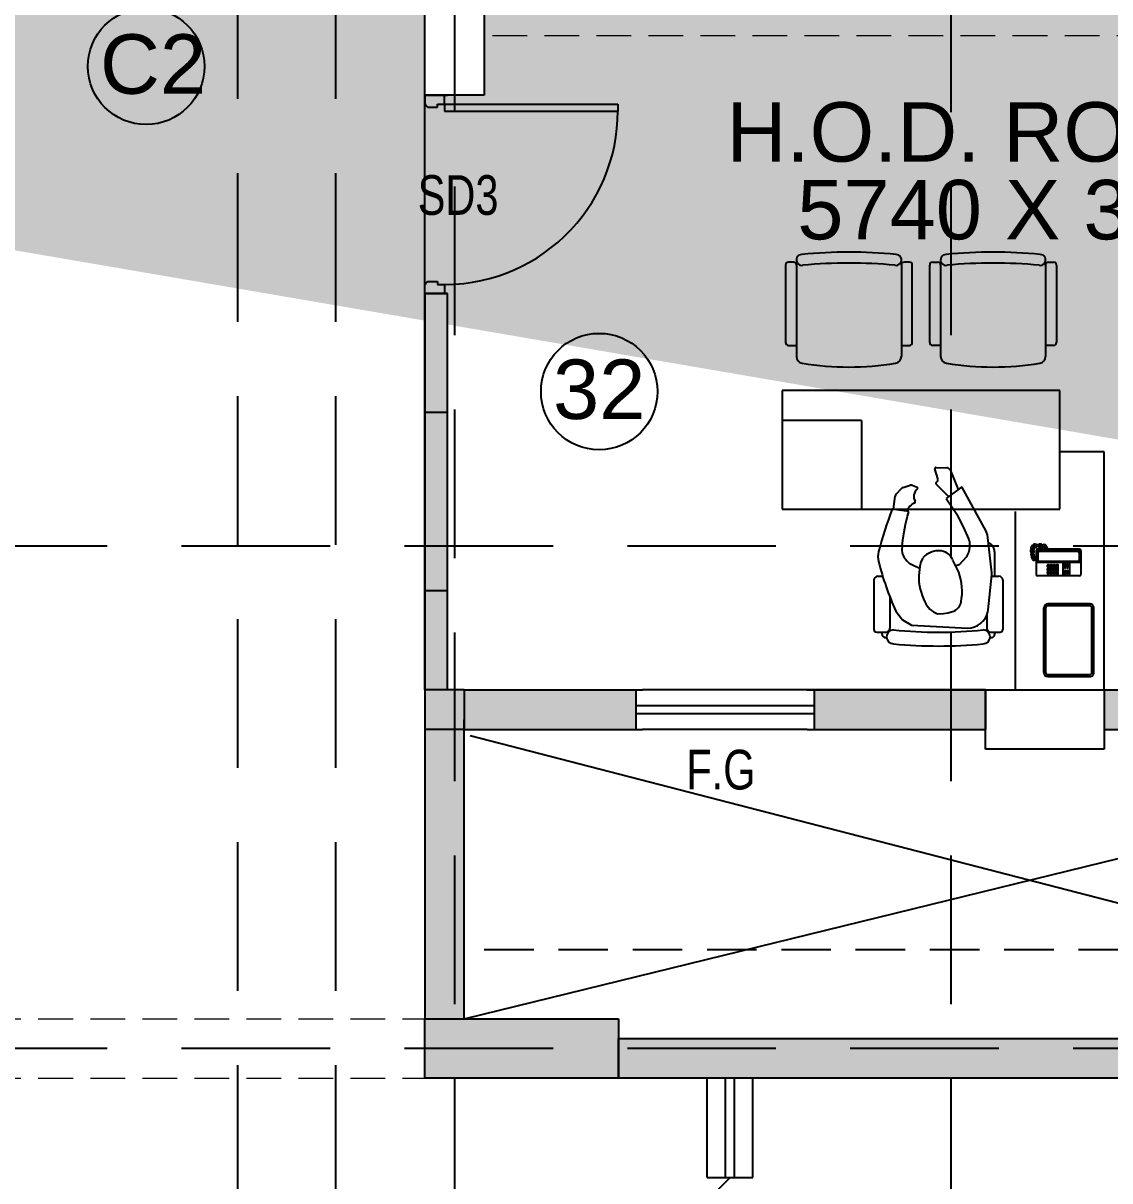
# Model space of a CAD drawing. Extents: x 11598203 to 11995143, y -3849975 to -3698974.
# Drawn here: x 11946653 to 11952137, y -3800459 to -3794618 of the extents above; entities that cross this region are included whole.
import ezdxf

# ---------------------------------------------------------------- set-up
doc = ezdxf.new("R2010")
doc.units = 0
doc.header["$MEASUREMENT"] = 0
doc.linetypes.add('DASHED', pattern=[0.75, 0.5, -0.25])
doc.linetypes.add('HIDDEN', pattern=[0.375, 0.25, -0.125])
doc.layers.get('0').update_dxf_attribs({"linetype": 'CONTINUOUS'})
for name, color, linetype in [('BEAM', 8, 'CONTINUOUS'), ('GRID LINES', 9, 'CONTINUOUS'), ('HATCH', 7, 'CONTINUOUS'), ('HS', 7, 'CONTINUOUS'), ('SECTION', 8, 'CONTINUOUS')]:
    doc.layers.add(name, color=color, linetype=linetype)
doc.styles.add('ARIAL', font='arial.ttf', dxfattribs={"width": 0.75})
doc.styles.get("Standard").update_dxf_attribs({"font": 'arial.ttf'})

# ---------------------------------------------------------------- blocks, each defined once
blk = doc.blocks.new('8TH FLOOR')
at = {"ltscale": 500}
for points in [[(-28050, 10990), (-28250, 10990), (-28250, 9530), (-28050, 9530)], [(-27271.7, 9430), (-22220, 9430), (-22220, 9230), (-27271.7, 9230)]]:
    blk.add_hatch(color=8, dxfattribs=at).paths.add_polyline_path(points)
at = {"layer": 'HATCH', "ltscale": 500}
h = blk.add_hatch(color=32, dxfattribs=at)
h.dxf.hatch_style = 1
h.paths.add_polyline_path([(-44310, 10130), (-44010, 10130), (-44010, 9230), (-44310, 9230)])
h.paths.add_polyline_path([(-6930, 6230), (-6630, 6230), (-6630, 5251.7), (-6930, 5251.7)])
h.paths.add_polyline_path([(-900, 6265), (0, 6265), (0, 5965), (-900, 5965)])
h.paths.add_polyline_path([(-31623.7, -10480), (-31023.7, -10480), (-31023.7, -10780), (-31623.7, -10780)])
h.paths.add_polyline_path([(-36805, -13010), (-36055, -13010), (-36055, -13310), (-36805, -13310)])
h.paths.add_polyline_path([(-26485, 200), (-26185, 200), (-26185, -700), (-26485, -700)])
h.paths.add_polyline_path([(-36355, -17735), (-36055, -17735), (-36055, -18485), (-36355, -18485)])
h.paths.add_polyline_path([(-4100, 200), (-3500, 200), (-3500, -100), (-4100, -100)])
h.paths.add_polyline_path([(-47740, 18320), (-46990, 18320), (-46990, 18020), (-47740, 18020)])
h.paths.add_polyline_path([(-47740, 14790), (-46840, 14790), (-46840, 14490), (-47740, 14490)])
h.paths.add_polyline_path([(-10758.3, 300), (-9930, 300), (-9930, 0), (-10758.3, 0)])
h.paths.add_polyline_path([(-36805, -7680), (-36055, -7680), (-36055, -7980), (-36805, -7980)])
h.paths.add_polyline_path([(-34515, 900), (-34215, 900), (-34215, 0), (-34515, 0)])
h.paths.add_polyline_path([(-40685, 750), (-40385, 750), (-40385, 0), (-40685, 0)])
h.paths.add_polyline_path([(-41010, -25), (-40710, -25), (-40710, -775), (-41010, -775)])
h.paths.add_polyline_path([(-47740, 29190), (-46990, 29190), (-46990, 28890), (-47740, 28890)])
h.paths.add_polyline_path([(-900, 29190), (0, 29190), (0, 28890), (-900, 28890)])
h.paths.add_polyline_path([(-47840, 10130), (-47540, 10130), (-47540, 9230), (-47840, 9230)])
h.paths.add_polyline_path([(-41010, 750), (-40710, 750), (-40710, 0), (-41010, 0)])
h.paths.add_polyline_path([(-1000, 42920), (-700, 42920), (-700, 43898.3), (-1000, 43898.3)])
h.paths.add_polyline_path([(-47740, 21920), (-46990, 21920), (-46990, 21620), (-47740, 21620)])
h.paths.add_polyline_path([(-19285, 200), (-18985, 200), (-18985, -700), (-19285, -700)])
h.paths.add_polyline_path([(-900, 49150), (0, 49150), (0, 48850), (-900, 48850)])
h.paths.add_polyline_path([(-900, 32790), (0, 32790), (0, 32490), (-900, 32490)])
h.paths.add_polyline_path([(-47740, 25520), (-46990, 25520), (-46990, 25220), (-47740, 25220)])
h.paths.add_polyline_path([(-15685, 6230), (-15385, 6230), (-15385, 5330), (-15685, 5330)])
h.paths.add_polyline_path([(-900, 25520), (0, 25520), (0, 25220), (-900, 25220)])
h.paths.add_polyline_path([(-39510, -13010), (-38760, -13010), (-38760, -13310), (-39510, -13310)])
h.paths.add_polyline_path([(-42695, 39920), (-42395, 39920), (-42395, 39320), (-42695, 39320)])
h.paths.add_polyline_path([(-47740, 39920), (-46840, 39920), (-46840, 39620), (-47740, 39620)])
h.paths.add_polyline_path([(-900, 39920), (-100, 39920), (-100, 39620), (-900, 39620)])
h.paths.add_polyline_path([(-4100, 11190), (-3401.1, 11190), (-3401.1, 10890), (-4100, 10890)])
h.paths.add_polyline_path([(-31623.7, -7730), (-31023.7, -7730), (-31023.7, -8030), (-31623.7, -8030)])
h.paths.add_polyline_path([(-44760, -18185), (-44010, -18185), (-44010, -18485), (-44760, -18485)])
h.paths.add_polyline_path([(-6930, 300), (-6101.7, 300), (-6101.7, 0), (-6930, 0)])
h.paths.add_polyline_path([(-900, 18320), (0, 18320), (0, 18020), (-900, 18020)])
h.paths.add_polyline_path([(-48040, -18185), (-47290, -18185), (-47290, -18485), (-48040, -18485)])
h.paths.add_polyline_path([(-42695, 43520), (-42395, 43520), (-42395, 42920), (-42695, 42920)])
h.paths.add_polyline_path([(-39510, -10530), (-38760, -10530), (-38760, -10830), (-39510, -10830)])
h.paths.add_polyline_path([(-42370, 43520), (-42070, 43520), (-42070, 42920), (-42370, 42920)])
h.paths.add_polyline_path([(-39510, -7680), (-38760, -7680), (-38760, -7980), (-39510, -7980)])
h.paths.add_polyline_path([(-46360, 43820), (-46060, 43820), (-46060, 42920), (-46360, 42920)])
h.paths.add_polyline_path([(-900, 300), (0, 300), (0, 0), (-900, 0)])
h.paths.add_polyline_path([(-28250, 51450), (-27950, 51450), (-27950, 50550), (-28250, 50550)])
h.paths.add_polyline_path([(-22220, 51450), (-21920, 51450), (-21920, 50550), (-22220, 50550)])
h.paths.add_polyline_path([(-44310, 750), (-44010, 750), (-44010, 0), (-44310, 0)])
h.paths.add_polyline_path([(-42370, 39920), (-42070, 39920), (-42070, 39320), (-42370, 39320)])
h.paths.add_polyline_path([(-31550, 51450), (-31250, 51450), (-31250, 50550), (-31550, 50550)])
h.paths.add_polyline_path([(-46360, 49700), (-46060, 49700), (-46060, 48950), (-46360, 48950)])
h.paths.add_polyline_path([(-42695, 36320), (-42395, 36320), (-42395, 35720), (-42695, 35720)])
h.paths.add_polyline_path([(-42370, 35720), (-42070, 35720), (-42070, 36320), (-42370, 36320)])
h.paths.add_polyline_path([(-44310, 15240), (-44010, 15240), (-44010, 14490), (-44310, 14490)])
h.paths.add_polyline_path([(-42695, 49700), (-42395, 49700), (-42395, 48950), (-42695, 48950)])
h.paths.add_polyline_path([(-44760, -25), (-44010, -25), (-44010, -325), (-44760, -325)])
h.paths.add_polyline_path([(-15685, 200), (-15385, 200), (-15385, -700), (-15685, -700)])
h.paths.add_polyline_path([(-39510, -5200), (-38760, -5200), (-38760, -5500), (-39510, -5500)])
h.paths.add_polyline_path([(-44310, 6230), (-44010, 6230), (-44010, 5480), (-44310, 5480)])
h.paths.add_polyline_path([(-36355, -25), (-36055, -25), (-36055, -775), (-36355, -775)])
h.paths.add_polyline_path([(-22885, 200), (-22585, 200), (-22585, -700), (-22885, -700)])
h.paths.add_polyline_path([(-900, 36320), (0, 36320), (0, 36020), (-900, 36020)])
h.paths.add_polyline_path([(-47740, 32790), (-46990, 32790), (-46990, 32490), (-47740, 32490)])
h.paths.add_polyline_path([(-6930, -25), (-6330, -25), (-6330, -325), (-6930, -325)])
h.paths.add_polyline_path([(-41010, -17735), (-40710, -17735), (-40710, -18485), (-41010, -18485)])
h.paths.add_polyline_path([(-36805, -5200), (-36055, -5200), (-36055, -5500), (-36805, -5500)])
h.paths.add_polyline_path([(-48015, -25), (-47265, -25), (-47265, -325), (-48015, -325)])
h.paths.add_polyline_path([(-10530, -25), (-9930, -25), (-9930, -325), (-10530, -325)])
h.paths.add_polyline_path([(-46840, 36320), (-47740, 36320), (-47740, 36020), (-46840, 36020)])
h.paths.add_polyline_path([(-34515, 6230), (-34215, 6230), (-34215, 5330), (-34515, 5330)])
h.paths.add_polyline_path([(-30085, 200), (-29785, 200), (-29785, -700), (-30085, -700)])
h.paths.add_polyline_path([(-36805, -10530), (-36055, -10530), (-36055, -10830), (-36805, -10830)])
h.paths.add_polyline_path([(-10230, 6230), (-9930, 6230), (-9930, 5330), (-10230, 5330)])
h.paths.add_polyline_path([(-900, 14790), (0, 14790), (0, 14490), (-900, 14490)])
h.paths.add_polyline_path([(-900, 9530), (78.3, 9530), (78.3, 9230), (-900, 9230)])
h.paths.add_polyline_path([(-39940, 49850), (-39640, 49850), (-39640, 48950), (-39940, 48950)])
edge = h.paths.add_edge_path()
edge.add_line((-19435, 49850), (-19435, 48950))
edge.add_line((-6930, 9230), (-5951.7, 9230))
edge.add_line((-41010, 15240), (-41010, 14490))
edge.add_line((-19135, 42920), (-19135, 43820))
edge.add_line((-40710, 5480), (-40710, 6230))
edge.add_line((-40685, 6230), (-40685, 5480))
h.paths.add_polyline_path([(-22220, 9530), (-21320, 9530), (-21320, 9230), (-22220, 9230)])
h.paths.add_polyline_path([(-37580, 10130), (-37280, 10130), (-37280, 9230), (-37580, 9230)])
h.paths.add_polyline_path([(-40685, 9980), (-40385, 9980), (-40385, 9230), (-40685, 9230)])
h.paths.add_polyline_path([(-40685, 6230), (-40385, 6230), (-40385, 5480), (-40685, 5480)])
h.paths.add_polyline_path([(-32228.3, 9530), (-31250, 9530), (-31250, 9230), (-32228.3, 9230)])
h.paths.add_polyline_path([(-30424.1, 6230), (-29445.9, 6230), (-29445.9, 5930), (-30424.1, 5930)])
h.paths.add_polyline_path([(-16860, 9530), (-15960, 9530), (-15960, 9230), (-16860, 9230)])
h.paths.add_polyline_path([(-28250, 9530), (-27271.7, 9530), (-27271.7, 9230), (-28250, 9230)])
h.paths.add_polyline_path([(-10830, 9530), (-9930, 9530), (-9930, 9230), (-10830, 9230)])
h.paths.add_polyline_path([(-41010, 9980), (-40710, 9980), (-40710, 9230), (-41010, 9230)])
h.paths.add_polyline_path([(-41010, 6230), (-40710, 6230), (-40710, 5480), (-41010, 5480)])
h.paths.add_polyline_path([(-16860, 36320), (-15960, 36320), (-15960, 36020), (-16860, 36020)], flags=16)
h.paths.add_polyline_path([(-22220, 43520), (-21920, 43520), (-21920, 42920), (-22220, 42920)], flags=16)
h.paths.add_polyline_path([(-22220, 29190), (-21320, 29190), (-21320, 28890), (-22220, 28890)], flags=16)
h.paths.add_polyline_path([(-25450, 45380), (-24850, 45380), (-24850, 45080), (-25450, 45080)], flags=16)
h.paths.add_polyline_path([(-25450, 43220), (-24850, 43220), (-24850, 42920), (-25450, 42920)], flags=16)
h.paths.add_polyline_path([(-16860, 14790), (-15960, 14790), (-15960, 14490), (-16860, 14490)], flags=16)
h.paths.add_polyline_path([(-41010, 15240), (-40710, 15240), (-40710, 14490), (-41010, 14490)], flags=16)
h.paths.add_polyline_path([(-31250, 25220), (-32150, 25220), (-32150, 25520), (-31250, 25520)], flags=16)
h.paths.add_polyline_path([(-38180, 18320), (-37280, 18320), (-37280, 18020), (-38180, 18020)], flags=16)
h.paths.add_polyline_path([(-31550, 15090), (-31250, 15090), (-31250, 14190), (-31550, 14190)], flags=16)
h.paths.add_polyline_path([(-38180, 14790), (-37280, 14790), (-37280, 14490), (-38180, 14490)], flags=16)
h.paths.add_polyline_path([(-22220, 18320), (-21320, 18320), (-21320, 18020), (-22220, 18020)], flags=16)
h.paths.add_polyline_path([(-40685, 15240), (-40385, 15240), (-40385, 14490), (-40685, 14490)], flags=16)
h.paths.add_polyline_path([(-38180, 21920), (-37280, 21920), (-37280, 21620), (-38180, 21620)], flags=16)
h.paths.add_polyline_path([(-16860, 32790), (-15960, 32790), (-15960, 32490), (-16860, 32490)], flags=16)
h.paths.add_polyline_path([(-16860, 21920), (-15960, 21920), (-15960, 21620), (-16860, 21620)], flags=16)
h.paths.add_polyline_path([(-16860, 25520), (-15960, 25520), (-15960, 25220), (-16860, 25220)], flags=16)
h.paths.add_polyline_path([(-13360, 11190), (-12760, 11190), (-12760, 10890), (-13360, 10890)], flags=16)
h.paths.add_polyline_path([(-6930, 29190), (-6030, 29190), (-6030, 28890), (-6930, 28890)], flags=16)
h.paths.add_polyline_path([(-10830, 29190), (-9930, 29190), (-9930, 28890), (-10830, 28890)], flags=16)
h.paths.add_polyline_path([(-28250, 22220), (-27950, 22220), (-27950, 21320), (-28250, 21320)], flags=16)
h.paths.add_polyline_path([(-22220, 21920), (-21320, 21920), (-21320, 21620), (-22220, 21620)], flags=16)
h.paths.add_polyline_path([(-6930, 9530), (-5951.7, 9530), (-5951.7, 9230), (-6930, 9230)], flags=16)
h.paths.add_polyline_path([(-31550, 22220), (-31250, 22220), (-31250, 21320), (-31550, 21320)], flags=16)
h.paths.add_polyline_path([(-10230, 22220), (-9930, 22220), (-9930, 21320), (-10230, 21320)], flags=16)
h.paths.add_polyline_path([(-28250, 29190), (-27350, 29190), (-27350, 28890), (-28250, 28890)], flags=16)
h.paths.add_polyline_path([(-15132.5, 43220), (-14232.5, 43220), (-14232.5, 42920), (-15132.5, 42920)], flags=16)
h.paths.add_polyline_path([(-10830, 43220), (-9930, 43220), (-9930, 42920), (-10830, 42920)], flags=16)
h.paths.add_polyline_path([(-6930, 43220), (-6030, 43220), (-6030, 42920), (-6930, 42920)], flags=16)
h.paths.add_polyline_path([(-22220, 25520), (-21320, 25520), (-21320, 25220), (-22220, 25220)], flags=16)
h.paths.add_polyline_path([(-28250, 25520), (-27350, 25520), (-27350, 25220), (-28250, 25220)], flags=16)
h.paths.add_polyline_path([(-34680, 11190), (-34080, 11190), (-34080, 10890), (-34680, 10890)], flags=16)
h.paths.add_polyline_path([(-22220, 36320), (-21320, 36320), (-21320, 36020), (-22220, 36020)], flags=16)
h.paths.add_polyline_path([(-38180, 25520), (-37280, 25520), (-37280, 25220), (-38180, 25220)], flags=16)
h.paths.add_polyline_path([(-6930, 25520), (-6030, 25520), (-6030, 25220), (-6930, 25220)], flags=16)
h.paths.add_polyline_path([(-10830, 25520), (-9930, 25520), (-9930, 25220), (-10830, 25220)], flags=16)
h.paths.add_polyline_path([(-6930, 22220), (-6630, 22220), (-6630, 21320), (-6930, 21320)], flags=16)
h.paths.add_polyline_path([(-28250, 18620), (-27950, 18620), (-27950, 17720), (-28250, 17720)], flags=16)
h.paths.add_polyline_path([(-6930, 15090), (-6630, 15090), (-6630, 14190), (-6930, 14190)], flags=16)
h.paths.add_polyline_path([(-22220, 32790), (-21320, 32790), (-21320, 32490), (-22220, 32490)], flags=16)
h.paths.add_polyline_path([(-10230, 33090), (-9930, 33090), (-9930, 32190), (-10230, 32190)], flags=16)
h.paths.add_polyline_path([(-6930, 33090), (-6630, 33090), (-6630, 32190), (-6930, 32190)], flags=16)
h.paths.add_polyline_path([(-32150, 29190), (-31250, 29190), (-31250, 28890), (-32150, 28890)], flags=16)
h.paths.add_polyline_path([(-16860, 29190), (-15960, 29190), (-15960, 28888.5), (-16860, 28888.5)], flags=16)
h.paths.add_polyline_path([(-38180, 29190), (-37280, 29190), (-37280, 28890), (-38180, 28890)], flags=16)
h.paths.add_polyline_path([(-23224.1, 6230), (-22245.9, 6230), (-22245.9, 5930), (-23224.1, 5930)], flags=16)
h.paths.add_polyline_path([(-31550, 18620), (-31250, 18620), (-31250, 17720), (-31550, 17720)], flags=16)
h.paths.add_polyline_path([(-35695, 48950), (-35395, 48950), (-35395, 49750), (-35695, 49750)], flags=16)
h.paths.add_polyline_path([(-6930, 36620), (-6630, 36620), (-6630, 35720), (-6930, 35720)], flags=16)
h.paths.add_polyline_path([(-31550, 45980), (-31250, 45980), (-31250, 45080), (-31550, 45080)], flags=16)
h.paths.add_polyline_path([(-16860, 39920), (-15960, 39920), (-15960, 39620), (-16860, 39620)], flags=16)
h.paths.add_polyline_path([(-22220, 45980), (-21920, 45980), (-21920, 45080), (-22220, 45080)], flags=16)
h.paths.add_polyline_path([(-35695, 43820), (-35395, 43820), (-35395, 42920), (-35695, 42920)], flags=16)
h.paths.add_polyline_path([(-19435, 43820), (-19135, 43820), (-19135, 42920), (-19435, 42920)], flags=16)
h.paths.add_polyline_path([(-38180, 39920), (-37280, 39920), (-37280, 39620), (-38180, 39620)], flags=16)
h.paths.add_polyline_path([(-28250, 39920), (-27271.7, 39920), (-27271.7, 39620), (-28250, 39620)], flags=16)
h.paths.add_polyline_path([(-39940, 43820), (-39640, 43820), (-39640, 42920), (-39940, 42920)], flags=16)
h.paths.add_polyline_path([(-10230, 49850), (-9930, 49850), (-9930, 48950), (-10230, 48950)], flags=16)
h.paths.add_polyline_path([(-31550, 43820), (-31250, 43820), (-31250, 42920), (-31550, 42920)], flags=16)
h.paths.add_polyline_path([(-14832.5, 49850), (-14532.5, 49850), (-14532.5, 48950), (-14832.5, 48950)], flags=16)
h.paths.add_polyline_path([(-6930, 39920), (-6030, 39920), (-6030, 39620), (-6930, 39620)], flags=16)
h.paths.add_polyline_path([(-31550, 33090), (-31250, 33090), (-31250, 32190), (-31550, 32190)], flags=16)
h.paths.add_polyline_path([(-38180, 36320), (-37280, 36320), (-37280, 36020), (-38180, 36020)], flags=16)
h.paths.add_polyline_path([(-19435, 49850), (-19135, 49850), (-19135, 48950), (-19435, 48950)], flags=16)
h.paths.add_polyline_path([(-10830, 39920), (-9930, 39920), (-9930, 39620), (-10830, 39620)], flags=16)
h.paths.add_polyline_path([(-6930, 49850), (-6630, 49850), (-6630, 48950), (-6930, 48950)], flags=16)
h.paths.add_polyline_path([(-19624.1, 6230), (-18645.9, 6230), (-18645.9, 5930), (-19624.1, 5930)], flags=16)
h.paths.add_polyline_path([(-22220, 39920), (-21320, 39920), (-21320, 39620), (-22220, 39620)], flags=16)
h.paths.add_polyline_path([(-22220, 14790), (-21320, 14790), (-21320, 14490), (-22220, 14490)], flags=16)
h.paths.add_polyline_path([(-28250, 36620), (-27950, 36620), (-27950, 35720), (-28250, 35720)], flags=16)
h.paths.add_polyline_path([(-16860, 18320), (-15960, 18320), (-15960, 18020), (-16860, 18020)], flags=16)
h.paths.add_polyline_path([(-31550, 35720), (-31250, 35720), (-31250, 36617.6), (-31550, 36617.6)], flags=16)
h.paths.add_polyline_path([(-10230, 18620), (-9930, 18620), (-9930, 17720), (-10230, 17720)], flags=16)
h.paths.add_polyline_path([(-28250, 15090), (-27950, 15090), (-27950, 14190), (-28250, 14190)], flags=16)
h.paths.add_polyline_path([(-6930, 18620), (-6630, 18620), (-6630, 17720), (-6930, 17720)], flags=16)
h.paths.add_polyline_path([(-32228.3, 39920), (-31250, 39920), (-31250, 39620), (-32228.3, 39620)], flags=16)
h.paths.add_polyline_path([(-10230, 15090), (-9930, 15090), (-9930, 14190), (-10230, 14190)], flags=16)
h.paths.add_polyline_path([(-28250, 33090), (-27950, 33090), (-27950, 32190), (-28250, 32190)], flags=16)
h.paths.add_polyline_path([(-38180, 32790), (-37280, 32790), (-37280, 32490), (-38180, 32490)], flags=16)
h.paths.add_polyline_path([(-10230, 36620), (-9930, 36620), (-9930, 35720), (-10230, 35720)], flags=16)
at = {"layer": 'HS', "lineweight": -3, "ltscale": 500}
h = blk.add_hatch(color=8, dxfattribs=at)
h.dxf.hatch_style = 1
h.paths.add_polyline_path([(-28250, 13190), (-28250, 11691.1), (-28135, 11691.1), (-28135, 13190), (-28250, 13190)])
h.paths.add_polyline_path([(-28250, 11190), (-28250, 11691.1), (-28135, 11691.1), (-28135, 11190)])
h = blk.add_hatch(color=8, dxfattribs=at)
h.dxf.hatch_style = 1
h.paths.add_polyline_path([(-28250, 10990), (-28050, 10990), (-28050, 11190), (-28250, 11190)])
h = blk.add_hatch(color=8, dxfattribs=at)
h.dxf.hatch_style = 1
h.paths.add_polyline_path([(-26285, 10990), (-25420, 10990), (-25420, 11190), (-26285, 11190)])
h.paths.add_polyline_path([(-27185, 11190), (-28050, 11190), (-28050, 10990), (-27185, 10990)])
h = blk.add_hatch(color=8, dxfattribs=at)
h.dxf.hatch_style = 1
h.paths.add_polyline_path([(-23920, 10990), (-23920, 11190), (-24820, 11190), (-24820, 10990)])
at = {"color": 8, "lineweight": 25, "ltscale": 500}
for p, q in [((-28250, 14190), (-28250, 15090)), ((-27950, 15090), (-27950, 14190)), ((-28250, 11190), (-28250, 14190)), ((-27950, 14190), (-28250, 14190)), ((-28250, 12591.1), (-28135, 12591.1)), ((-28250, 11691.1), (-28135, 11691.1)), ((-27185, 11190), (-27185, 10990)), ((-25420, 11190), (-26735, 11190)), ((-25420, 11190), (-26600, 11190)), ((-26285, 11190), (-26285, 10990)), ((-25420, 10890), (-25420, 11190)), ((-25420, 11190), (-24820, 11190)), ((-24820, 11190), (-24820, 10890)), ((-28050, 10990), (-28250, 10990)), ((-28250, 10990), (-28250, 9530)), ((-28050, 9530), (-28050, 11038.3)), ((-28050, 9530), (-28050, 10990)), ((-24820, 10890), (-25420, 10890)), ((-27485, 10821.6), (-27485, 10820.9)), ((-28250, 9530), (-28050, 9530)), ((-28250, 9230), (-28250, 9530)), ((-28250, 9530), (-27271.7, 9530)), ((-27271.7, 9530), (-27271.7, 9230)), ((-27271.7, 9430), (-22220, 9430)), ((-27271.7, 9230), (-27271.7, 9430)), ((-27271.7, 9230), (-28250, 9230)), ((-22220, 9230), (-27271.7, 9230))]:
    blk.add_line(p, q, dxfattribs=at)
at = {"color": 8, "lineweight": 25}
for p, q in [((-28250, 14190), (-28135, 14190)), ((-28150, 14190), (-28250, 14190)), ((-28250, 14190), (-28250, 14145)), ((-28250, 14145), (-28247.5, 14145)), ((-28185, 14130), (-28185, 14145)), ((-28185, 14145), (-28150, 14145)), ((-28150, 14145), (-28150, 14190)), ((-28150, 14145), (-28150, 14110)), ((-28150, 14145), (-27275, 14145)), ((-27275, 14145), (-27275, 14110)), ((-28235, 14130), (-28235, 14132.5)), ((-28235, 14130), (-28185, 14130)), ((-28150, 14110), (-27275, 14110)), ((-26428.9, 13332.6), (-26428.9, 12942.1)), ((-26388.9, 13347.6), (-26413.9, 13347.6)), ((-26373.9, 13332.6), (-26373.9, 12871.9)), ((-25843.9, 13332.6), (-25843.9, 12871.9)), ((-25803.9, 13347.6), (-25828.9, 13347.6)), ((-25788.9, 12942.1), (-25788.9, 13332.6)), ((-25701.1, 12942.1), (-25701.1, 13332.6)), ((-25686.1, 13347.6), (-25661.1, 13347.6)), ((-25646.1, 13332.6), (-25646.1, 12871.9)), ((-25116.1, 13332.6), (-25116.1, 12871.9)), ((-25101.1, 13347.6), (-25076.1, 13347.6)), ((-25061.1, 13332.6), (-25061.1, 12942.1)), ((-28250, 13235), (-28247.5, 13235)), ((-28250, 13190), (-28250, 13235)), ((-28235, 13250), (-28235, 13247.5)), ((-28235, 13250), (-28185, 13250)), ((-28185, 13250), (-28185, 13235)), ((-28185, 13235), (-28150, 13235)), ((-28150, 13235), (-28150, 13190)), ((-28250, 13190), (-28135, 13190)), ((-28135, 13190), (-28250, 13190)), ((-28250, 13190), (-28250, 11202.5)), ((-28150, 13190), (-28250, 13190)), ((-28135, 11190), (-28135, 13190)), ((-26413.9, 12927.1), (-26373.9, 12927.1)), ((-25843.9, 12927.1), (-25803.9, 12927.1)), ((-25646.1, 12927.1), (-25686.1, 12927.1)), ((-25076.1, 12927.1), (-25116.1, 12927.1)), ((-28250, 12875), (-28250, 9530)), ((-25045, 12700.4), (-26445, 12700.4)), ((-26445, 12700.4), (-26445, 12100.4)), ((-25045, 12100.4), (-25045, 12700.4)), ((-24820, 12390), (-25045, 12390)), ((-24820, 11190), (-24820, 12390)), ((-25660.4, 12255.4), (-25674.6, 12304.7)), ((-25668.9, 12312), (-25614, 12310.1)), ((-25598.7, 12299.5), (-25557.2, 12200.6)), ((-25835.3, 12210.2), (-25799.6, 12222.2)), ((-25789.1, 12221.9), (-25764.8, 12211.8)), ((-25607, 12164.4), (-25668.5, 12227.1)), ((-25668, 12235.7), (-25666.3, 12237)), ((-25539.2, 12213.4), (-25618.5, 12155.6)), ((-25416, 11989.8), (-25539.2, 12213.4)), ((-25883.5, 12100.5), (-25875.4, 12167.5)), ((-25871.1, 12176.2), (-25841.1, 12206.5)), ((-25618.5, 12155.6), (-25565, 12075.6)), ((-26445, 12100.4), (-25045, 12100.4)), ((-25806.1, 12090), (-25890.3, 12101.2)), ((-25823.4, 12023.4), (-25812.6, 12065.3)), ((-25812.6, 12065.3), (-25806.1, 12090)), ((-25565, 12075.6), (-25525.3, 11997.7)), ((-25270, 12090), (-25270, 11190)), ((-25837, 11945.5), (-25830.6, 11986.6)), ((-25830.6, 11986.6), (-25823.4, 12023.4)), ((-25525.3, 11997.7), (-25503.1, 11948.7)), ((-25840.6, 11913.7), (-25837, 11945.5)), ((-25499, 11921.3), (-25503.8, 11886.3)), ((-25388.1, 11780.2), (-25410.1, 11971.4)), ((-25841, 11911.4), (-25840.6, 11913.7)), ((-25516.6, 11859.2), (-25552.4, 11820.2)), ((-25374.3, 11885.6), (-25374.3, 11762.9)), ((-24938.6, 11892.4), (-25163.6, 11892.4)), ((-25163.6, 11890.1), (-25163.6, 11771.4)), ((-25160.6, 11892.4), (-25160.6, 11832.4)), ((-25156.1, 11880.4), (-25156.1, 11844.4)), ((-24946.6, 11899.4), (-25155.6, 11899.4)), ((-25150.6, 11892.4), (-25150.6, 11887.2)), ((-24953.1, 11887.4), (-25149.1, 11887.4)), ((-24951.6, 11892.4), (-24951.6, 11887.2)), ((-24946.1, 11880.4), (-24946.1, 11844.4)), ((-24941.6, 11892.4), (-24941.6, 11832.4)), ((-24938.6, 11892.4), (-24938.6, 11771.4)), ((-25801.2, 11825.9), (-25817.1, 11841.1)), ((-25781.7, 11815.8), (-25801.2, 11825.9)), ((-25751.7, 11802.3), (-25781.7, 11815.8)), ((-25750.5, 11812.2), (-25756.2, 11766.7)), ((-25745.5, 11835.3), (-25750.5, 11812.2)), ((-25735.4, 11854.8), (-25745.5, 11835.3)), ((-25554.6, 11782.7), (-25583.7, 11844.7)), ((-25552.4, 11820.2), (-25569.1, 11814.7)), ((-24938.6, 11832.4), (-25163.6, 11832.4)), ((-25150.6, 11837.5), (-25150.6, 11832.4)), ((-24953.1, 11837.4), (-25149.1, 11837.4)), ((-25107.6, 11818.4), (-25107.6, 11810.4)), ((-25107.6, 11801.4), (-25107.6, 11793.4)), ((-25099.6, 11820.4), (-25105.6, 11820.4)), ((-25105.6, 11808.4), (-25099.6, 11808.4)), ((-25099.6, 11803.4), (-25105.6, 11803.4)), ((-25097.6, 11810.4), (-25097.6, 11818.4)), ((-25097.6, 11793.4), (-25097.6, 11801.4)), ((-25092.6, 11818.4), (-25092.6, 11810.4)), ((-25092.6, 11801.4), (-25092.6, 11793.4)), ((-25084.6, 11820.4), (-25090.6, 11820.4)), ((-25090.6, 11808.4), (-25084.6, 11808.4)), ((-25084.6, 11803.4), (-25090.6, 11803.4)), ((-25082.6, 11810.4), (-25082.6, 11818.4)), ((-25082.6, 11793.4), (-25082.6, 11801.4)), ((-25077.6, 11818.4), (-25077.6, 11810.4)), ((-25077.6, 11801.4), (-25077.6, 11793.4)), ((-25069.6, 11820.4), (-25075.6, 11820.4)), ((-25075.6, 11808.4), (-25069.6, 11808.4)), ((-25069.6, 11803.4), (-25075.6, 11803.4)), ((-25067.6, 11810.4), (-25067.6, 11818.4)), ((-25067.6, 11793.4), (-25067.6, 11801.4)), ((-25062.6, 11818.4), (-25062.6, 11810.4)), ((-25062.6, 11801.4), (-25062.6, 11793.4)), ((-25054.6, 11820.4), (-25060.6, 11820.4)), ((-25060.6, 11808.4), (-25054.6, 11808.4)), ((-25054.6, 11803.4), (-25060.6, 11803.4)), ((-25052.6, 11810.4), (-25052.6, 11818.4)), ((-25052.6, 11793.4), (-25052.6, 11801.4)), ((-25028.6, 11832.4), (-25028.6, 11764.4)), ((-25021.6, 11823.4), (-25021.6, 11807.4)), ((-25016.6, 11825.4), (-25019.6, 11825.4)), ((-25019.6, 11805.4), (-25016.6, 11805.4)), ((-25014.6, 11807.4), (-25014.6, 11823.4)), ((-25010.1, 11823.4), (-25010.1, 11807.4)), ((-25005.1, 11825.4), (-25008.1, 11825.4)), ((-25008.1, 11805.4), (-25005.1, 11805.4)), ((-25003.1, 11807.4), (-25003.1, 11823.4)), ((-24996.1, 11832.4), (-24996.1, 11764.4)), ((-24951.6, 11837.5), (-24951.6, 11832.4)), ((-25982.4, 11742.9), (-25982.4, 11494.4)), ((-25962.4, 11762.9), (-25938.9, 11762.9)), ((-25406.1, 11593.7), (-25388.1, 11769.4)), ((-25388.7, 11762.9), (-25352.4, 11762.9)), ((-25332.4, 11742.9), (-25332.4, 11494.4)), ((-24946.6, 11764.4), (-25155.6, 11764.4)), ((-25107.6, 11784.4), (-25107.6, 11776.4)), ((-25105.6, 11791.4), (-25099.6, 11791.4)), ((-25099.6, 11786.4), (-25105.6, 11786.4)), ((-25105.6, 11774.4), (-25099.6, 11774.4)), ((-25097.6, 11776.4), (-25097.6, 11784.4)), ((-25092.6, 11784.4), (-25092.6, 11776.4)), ((-25090.6, 11791.4), (-25084.6, 11791.4)), ((-25084.6, 11786.4), (-25090.6, 11786.4)), ((-25090.6, 11774.4), (-25084.6, 11774.4)), ((-25082.6, 11776.4), (-25082.6, 11784.4)), ((-25077.6, 11784.4), (-25077.6, 11776.4)), ((-25075.6, 11791.4), (-25069.6, 11791.4)), ((-25069.6, 11786.4), (-25075.6, 11786.4)), ((-25075.6, 11774.4), (-25069.6, 11774.4)), ((-25067.6, 11776.4), (-25067.6, 11784.4)), ((-25062.6, 11784.4), (-25062.6, 11776.4)), ((-25060.6, 11791.4), (-25054.6, 11791.4)), ((-25054.6, 11786.4), (-25060.6, 11786.4)), ((-25060.6, 11774.4), (-25054.6, 11774.4)), ((-25052.6, 11776.4), (-25052.6, 11784.4)), ((-25021.6, 11789.4), (-25021.6, 11773.4)), ((-25016.6, 11791.4), (-25019.6, 11791.4)), ((-25019.6, 11771.4), (-25016.6, 11771.4)), ((-25014.6, 11773.4), (-25014.6, 11789.4)), ((-25010.1, 11789.4), (-25010.1, 11773.4)), ((-25005.1, 11791.4), (-25008.1, 11791.4)), ((-25008.1, 11771.4), (-25005.1, 11771.4)), ((-25003.1, 11773.4), (-25003.1, 11789.4)), ((-25902.4, 11658.4), (-25902.4, 11500.6)), ((-25872.3, 11586.8), (-25838.4, 11543.5)), ((-25662, 11573.3), (-25630.9, 11574.1)), ((-25630.9, 11574.1), (-25609.3, 11577.7)), ((-25609.3, 11577.7), (-25579.7, 11587.1)), ((-25412.4, 11568), (-25412.4, 11500.6)), ((-25407.5, 11582.4), (-25406.1, 11593.7)), ((-25125.8, 11276.9), (-25125.8, 11602.9)), ((-25115.8, 11276.9), (-25115.8, 11602.9)), ((-24892.8, 11622.9), (-25105.8, 11622.9)), ((-24892.8, 11612.9), (-25105.8, 11612.9)), ((-24882.8, 11276.9), (-24882.8, 11602.9)), ((-24872.8, 11276.9), (-24872.8, 11602.9)), ((-25838.4, 11543.5), (-25793.6, 11515.4)), ((-25793.6, 11515.4), (-25509.4, 11500)), ((-25968.7, 11480.7), (-25922.3, 11480.7)), ((-25942.4, 11480.7), (-25942.4, 11473.4)), ((-25921.9, 11452.9), (-25918.5, 11452.9)), ((-25396.3, 11452.9), (-25392.9, 11452.9)), ((-25392.5, 11480.7), (-25346, 11480.7)), ((-25372.4, 11480.7), (-25372.4, 11473.4)), ((-25105.8, 11266.9), (-24892.8, 11266.9)), ((-25105.8, 11256.9), (-24892.8, 11256.9)), ((-28050, 11190), (-28250, 11190)), ((-28050, 11190), (-28050, 10990)), ((-28050, 11190), (-27150, 11190)), ((-28050, 11190), (-28050, 10990)), ((-28050, 11190), (-27150, 11190)), ((-26320, 11190), (-27150, 11190)), ((-26320, 11190), (-25420, 11190)), ((-25420, 11190), (-25420, 10990)), ((-25270, 11190), (-24820, 11190)), ((-24820, 11190), (-24820, 10990)), ((-24820, 11190), (-23920, 11190)), ((-28050, 10990), (-27150, 10990)), ((-28050, 10990), (-27150, 10990)), ((-26320, 10990), (-27150, 10990)), ((-26320, 10990), (-25420, 10990)), ((-24820, 10990), (-23920, 10990)), ((-28050, 9530), (-22220, 10960)), ((-28020, 10960), (-22220, 9460)), ((-26824.1, 8730), (-26824.1, 9230)), ((-26732.1, 8730), (-26732.1, 9230)), ((-26686.1, 8730), (-26686.1, 9230)), ((-26594.1, 8730), (-26594.1, 9230)), ((-26709.1, 8730), (-27416.2, 8022.9)), ((-26824.1, 8730), (-26594.1, 8730))]:
    blk.add_line(p, q, dxfattribs=at)
at = {"color": 8, "linetype": 'HIDDEN', "lineweight": 25}
for p, q in [((-26445, 12550.4), (-26045, 12550.4)), ((-26045, 12550.4), (-26045, 12100.4))]:
    blk.add_line(p, q, dxfattribs=at)
at = {"color": 8, "lineweight": 25, "ltscale": 2}
for p, q in [((-27185, 11110), (-26285, 11110)), ((-27185, 11070), (-26285, 11070))]:
    blk.add_line(p, q, dxfattribs=at)
at = {"color": 8, "linetype": 'DASHED', "lineweight": 25, "ltscale": 500}
blk.add_line((-27950, 9880), (-22670, 9880), dxfattribs=at)
at = {"color": 8, "lineweight": -3, "ltscale": 500}
for centre in [(-29655.8, 14335.3), (-27369.2, 12694.4)]:
    blk.add_circle(centre, 293.8, dxfattribs=at)
at = {"color": 8}
for centre, radius, start, end in [((-28235, 14145), 12.5, 180, 270), ((-28150, 14110), 875, 267.70756, 0), ((-25618.8, 13358.6), 27.5, 90, 280.8492), ((-25381.1, 11049.8), 2348.3, 84.18868, 95.81132), ((-25143.3, 13358.6), 27.5, 259.1508, 90), ((-25686.1, 13332.6), 15, 90, 180), ((-25661.1, 13332.6), 15, 0, 90), ((-25629.4, 13336.3), 17, 144.80931, 192.49812), ((-25381.1, 10994.8), 2348.3, 84.31554, 95.68446), ((-25132.7, 13336.3), 17, 347.50188, 35.19069), ((-25101.1, 13332.6), 15, 90, 180), ((-25076.1, 13332.6), 15, 0, 90), ((-28235, 13235), 12.5, 90, 180), ((-25686.1, 12942.1), 15, 180, 270), ((-25076.1, 12942.1), 15, 270, 0), ((-25611.1, 12871.9), 35, 180, 260.65572), ((-25151.1, 12871.9), 35, 279.34428, 0), ((-25381.1, 14269.7), 1451.5, 260.65572, 279.34428), ((-25669.1, 12306.3), 5.76, 87.97213, 196.05528), ((-25614.6, 12292.8), 17.3, 22.75049, 87.97213), ((-25830.5, 12196), 15, 108.66804, 135.28559), ((-25794.8, 12208), 15, 67.5009, 108.66804), ((-25766.7, 12207.2), 5, 309.41379, 67.5009), ((-25664.4, 12231.2), 5.76, 128.36148, 224.47698), ((-25677, 12250.6), 17.3, 308.36148, 16.05528), ((-25860.5, 12165.7), 15, 135.28559, 173.0985), ((-25732.3, 12165.3), 49.2, 129.41379, 211.17762), ((-23832.7, 11319.5), 2201.1, 159.19751, 165.057), ((-25749.5, 12067.5), 70.6, 112.6763, 160.25197), ((-25778.7, 12137.3), 5, 292.6763, 31.17762), ((-25459.8, 11965.6), 50, 6.56656, 28.84109), ((-25548.6, 11928.1), 50, 352.24497, 24.4377), ((-25423.5, 11885.6), 49.2, 0, 68.59125), ((-25176.2, 11902.6), 16.4, 71.67806, 143.97684), ((-25171.9, 11916), 8.69, 110.94829, 253.63066), ((-25170.6, 11912.7), 12.3, 348.9624, 110.94829), ((-25172.8, 11913), 5.52, 253.63066, 71.67806), ((-25163.8, 11912.5), 5.68, 98.7808, 337.11528), ((-25153.3, 11900.3), 21.1, 72.12406, 122.58829), ((-25144, 11916), 9.36, 70.21779, 234.85739), ((-25148.6, 11914.5), 6.21, 263.16433, 73.02988), ((-25146.8, 11908.2), 17.6, 13.39327, 70.21779), ((-25122.6, 11901.8), 20.5, 74.48263, 142.40488), ((-25118.9, 11912.8), 5.12, 53.48246, 274.64211), ((-25119, 11914.7), 7.05, 274.64211, 74.48263), ((-25133.1, 11893.5), 29.1, 11.65194, 53.48246), ((-25862.7, 11861.3), 100, 165.057, 194.29232), ((-25761.9, 11899), 80, 171.07134, 226.37618), ((-25672.5, 11808.5), 78.1, 119.59005, 143.6043), ((-25656.9, 11784.2), 106.9, 88.80567, 120.45622), ((-25654.7, 11813.5), 77.6, 23.74538, 89.93822), ((-25553.4, 11893), 50, 317.38127, 352.24497), ((-25181.7, 11891.3), 11.2, 144.37793, 298.2886), ((-25181, 11906.1), 10.5, 143.97684, 292.72947), ((-25176, 11887.2), 18.2, 101.45925, 144.37793), ((-25180.3, 11874.3), 9.96, 157.8007, 289.23215), ((-25147.6, 11861), 45.2, 141.29388, 157.8007), ((-25180.8, 11859.9), 7.69, 162.41408, 305.88272), ((-25152.2, 11850.9), 37.8, 144.47933, 162.41408), ((-25174.2, 11852.8), 10.1, 137.35514, 209.97073), ((-25178.8, 11886), 5.24, 298.2886, 141.29388), ((-25178.7, 11869.8), 5.18, 289.23215, 144.47933), ((-25178.7, 11856.9), 3.98, 305.88272, 137.35514), ((-25178.7, 11900.6), 4.5, 292.72947, 101.45925), ((-25170.2, 11856.4), 3.93, 18.72558, 223.22741), ((-25165.8, 11860.5), 9.9, 223.22741, 348.9784), ((-25177, 11854.1), 11.1, 306.24007, 18.72558), ((-25155.6, 11891.3), 8.13, 90.33512, 187.96327), ((-25149.1, 11880.4), 7, 90, 180), ((-25134.7, 11911.1), 5.22, 142.40488, 13.39327), ((-24953.1, 11880.4), 7, 0, 90), ((-24946.7, 11891.3), 8.13, 7.96327, 89.66488), ((-24480, 12213.5), 1526.8, 194.29232, 204.23439), ((-25175.5, 11852.1), 8.58, 209.97073, 306.24007), ((-25149.1, 11844.4), 7, 180, 270), ((-25105.6, 11818.4), 2, 90, 180), ((-25105.6, 11810.4), 2, 180, 270), ((-25105.6, 11801.4), 2, 90, 180), ((-25099.6, 11818.4), 2, 0, 90), ((-25099.6, 11810.4), 2, 270, 0), ((-25099.6, 11801.4), 2, 0, 90), ((-25090.6, 11818.4), 2, 90, 180), ((-25090.6, 11810.4), 2, 180, 270), ((-25090.6, 11801.4), 2, 90, 180), ((-25084.6, 11818.4), 2, 0, 90), ((-25084.6, 11810.4), 2, 270, 0), ((-25084.6, 11801.4), 2, 0, 90), ((-25075.6, 11818.4), 2, 90, 180), ((-25075.6, 11810.4), 2, 180, 270), ((-25075.6, 11801.4), 2, 90, 180), ((-25069.6, 11818.4), 2, 0, 90), ((-25069.6, 11810.4), 2, 270, 0), ((-25069.6, 11801.4), 2, 0, 90), ((-25060.6, 11818.4), 2, 90, 180), ((-25060.6, 11810.4), 2, 180, 270), ((-25060.6, 11801.4), 2, 90, 180), ((-25054.6, 11818.4), 2, 0, 90), ((-25054.6, 11810.4), 2, 270, 0), ((-25054.6, 11801.4), 2, 0, 90), ((-25019.6, 11823.4), 2, 90, 180), ((-25019.6, 11807.4), 2, 180, 270), ((-25016.6, 11823.4), 2, 0, 90), ((-25016.6, 11807.4), 2, 270, 0), ((-25008.1, 11823.4), 2, 90, 180), ((-25008.1, 11807.4), 2, 180, 270), ((-25005.1, 11823.4), 2, 0, 90), ((-25005.1, 11807.4), 2, 270, 0), ((-24953.1, 11844.4), 7, 270, 0), ((-25962.4, 11742.9), 20, 90, 180), ((-25486.1, 11760.1), 270.6, 178.60225, 207.79309), ((-25817.2, 11687), 279.5, 348.91665, 20.01102), ((-25437.8, 11774.5), 50, 354.13003, 6.56656), ((-25352.4, 11742.9), 20, 0, 90), ((-25155.6, 11772.5), 8.13, 187.96327, 269.66488), ((-25105.6, 11793.4), 2, 180, 270), ((-25105.6, 11784.4), 2, 90, 180), ((-25105.6, 11776.4), 2, 180, 270), ((-25099.6, 11793.4), 2, 270, 0), ((-25099.6, 11784.4), 2, 0, 90), ((-25099.6, 11776.4), 2, 270, 0), ((-25090.6, 11793.4), 2, 180, 270), ((-25090.6, 11784.4), 2, 90, 180), ((-25090.6, 11776.4), 2, 180, 270), ((-25084.6, 11793.4), 2, 270, 0), ((-25084.6, 11784.4), 2, 0, 90), ((-25084.6, 11776.4), 2, 270, 0), ((-25075.6, 11793.4), 2, 180, 270), ((-25075.6, 11784.4), 2, 90, 180), ((-25075.6, 11776.4), 2, 180, 270), ((-25069.6, 11793.4), 2, 270, 0), ((-25069.6, 11784.4), 2, 0, 90), ((-25069.6, 11776.4), 2, 270, 0), ((-25060.6, 11793.4), 2, 180, 270), ((-25060.6, 11784.4), 2, 90, 180), ((-25060.6, 11776.4), 2, 180, 270), ((-25054.6, 11793.4), 2, 270, 0), ((-25054.6, 11784.4), 2, 0, 90), ((-25054.6, 11776.4), 2, 270, 0), ((-25019.6, 11789.4), 2, 90, 180), ((-25019.6, 11773.4), 2, 180, 270), ((-25016.6, 11789.4), 2, 0, 90), ((-25016.6, 11773.4), 2, 270, 0), ((-25008.1, 11789.4), 2, 90, 180), ((-25008.1, 11773.4), 2, 180, 270), ((-25005.1, 11789.4), 2, 0, 90), ((-25005.1, 11773.4), 2, 270, 0), ((-24946.7, 11772.5), 8.13, 270.33512, 352.03673), ((-25626.8, 11673.8), 106.5, 202.02995, 250.72241), ((-25606.2, 11645.9), 64.5, 294.23861, 348.74838), ((-25514.6, 11610.5), 110.6, 272.67494, 345.29345), ((-25968.7, 11494.4), 13.7, 180, 270), ((-25921.9, 11473.4), 20.5, 180, 270), ((-25922.3, 11500.6), 19.9, 270, 0), ((-25883.5, 11456.9), 35.2, 90, 270), ((-25657.4, 13748.2), 2267.5, 264.2765, 275.7235), ((-25431.3, 11456.9), 35.2, 270, 90), ((-25392.5, 11500.6), 19.9, 180, 270), ((-25392.9, 11473.4), 20.5, 270, 0), ((-25346, 11494.4), 13.7, 270, 0), ((-25657.4, 13747.9), 2337.2, 264.44787, 275.55213)]:
    blk.add_arc(centre, radius, start, end, dxfattribs=at)
for centre, major_axis, start_param, end_param in [((-26346.7, 13358.6), (-17.2, -21.4), 3.818792, 7.149739), ((-26108.9, 11049.8), (-136.9, 2344.3), -0.15974, 0.043114), ((-25871.2, 13358.6), (-17.2, 21.5), 2.277273, 5.60822), ((-26413.9, 13332.6), (-10.6, -10.6), 3.926991, 5.497787), ((-26388.9, 13332.6), (-10.6, 10.6), 3.926991, 5.497787), ((-26357.3, 13336.3), (-12, -12), -1.399592, -0.567265), ((-26108.9, 10994.8), (-2348, 37.7), 4.629216, 4.827641), ((-25860.6, 13336.3), (-12, -12), 2.138061, 2.970388), ((-25828.9, 13332.6), (-10.6, -10.6), 3.926991, 5.497787), ((-25803.9, 13332.6), (-10.6, 10.6), 3.926991, 5.497787), ((-26413.9, 12942.1), (-10.6, 10.6), 0.785398, 2.356194), ((-25803.9, 12942.1), (-10.6, -10.6), 0.785398, 2.356194), ((-26338.9, 12871.9), (-24.7, 24.7), 0.785398, 2.193106), ((-25878.9, 12871.9), (-24.7, 24.7), 2.519283, 3.926991), ((-26108.9, 14269.7), (-1451.5, 0), 1.407704, 1.733881), ((-25105.8, 11602.9), (-14.1, 14.1), 5.497787, 7.068583), ((-25105.8, 11602.9), (-7.07, 7.07), 5.497787, 7.068583), ((-24892.8, 11602.9), (-14.1, -14.1), 2.356194, 3.926991), ((-24892.8, 11602.9), (-7.07, -7.07), 2.356194, 3.926991), ((-25105.8, 11276.9), (-14.1, -14.1), -0.785398, 0.785398), ((-25105.8, 11276.9), (-7.07, -7.07), -0.785398, 0.785398), ((-24892.8, 11276.9), (-7.07, 7.07), 2.356194, 3.926991), ((-24892.8, 11276.9), (-14.1, 14.1), 2.356194, 3.926991)]:
    blk.add_ellipse(centre, major_axis=major_axis, ratio=1, start_param=start_param, end_param=end_param, dxfattribs=at)
at = {"layer": 'BEAM', "color": 8, "linetype": 'HIDDEN', "lineweight": 18, "ltscale": 700}
for p, q in [((-22220, 14490), (-27950, 14490)), ((-31250, 9530), (-28250, 9530)), ((-31250, 9230), (-28250, 9230))]:
    blk.add_line(p, q, dxfattribs=at)
at = {"layer": 'GRID LINES', "color": 138, "linetype": 'HIDDEN', "ltscale": 3000}
for p, q in [((-28100, 55353.9), (-28100, -16425.1)), ((-25595, 55353.9), (-25595, -16425.1)), ((5022.8, 11915), (-57948.5, 11915)), ((5022.8, 9380), (-57948.5, 9380))]:
    blk.add_line(p, q, dxfattribs=at)
at = {"layer": 'GRID LINES', "color": 8, "linetype": 'HIDDEN', "ltscale": 3000}
for p, q in [((-29195, 54295.9), (-29195, -15287.1)), ((-28700, 54295.9), (-28700, -15287.1))]:
    blk.add_line(p, q, dxfattribs=at)
at = {"color": 8, "lineweight": 20}
for s, p in [('C2', (-29888.9, 14197)), ('H.O.D. ROOM - 1', (-26726.4, 13854.6)), ('5740 X 3300', (-26369.7, 13462.4)), ('32', (-27602.3, 12556.1))]:
    blk.add_text(s, height=300, dxfattribs=at).set_placement(p)
at = {"color": 8, "lineweight": 20, "style": 'ARIAL', "width": 0.75}
for s, p in [('SD3', (-28285.2, 13586.1)), ('F.G', (-26929.6, 10687))]:
    blk.add_text(s, height=200, dxfattribs=at).set_placement(p)

msp = doc.modelspace()

# ---------------------------------------------------------------- block references
at = {"layer": 'SECTION', "color": 0, "ltscale": 500}
msp.add_blockref('8TH FLOOR', (11976929.2, -3809171.3), dxfattribs=at)

doc.saveas('drawing.dxf')
